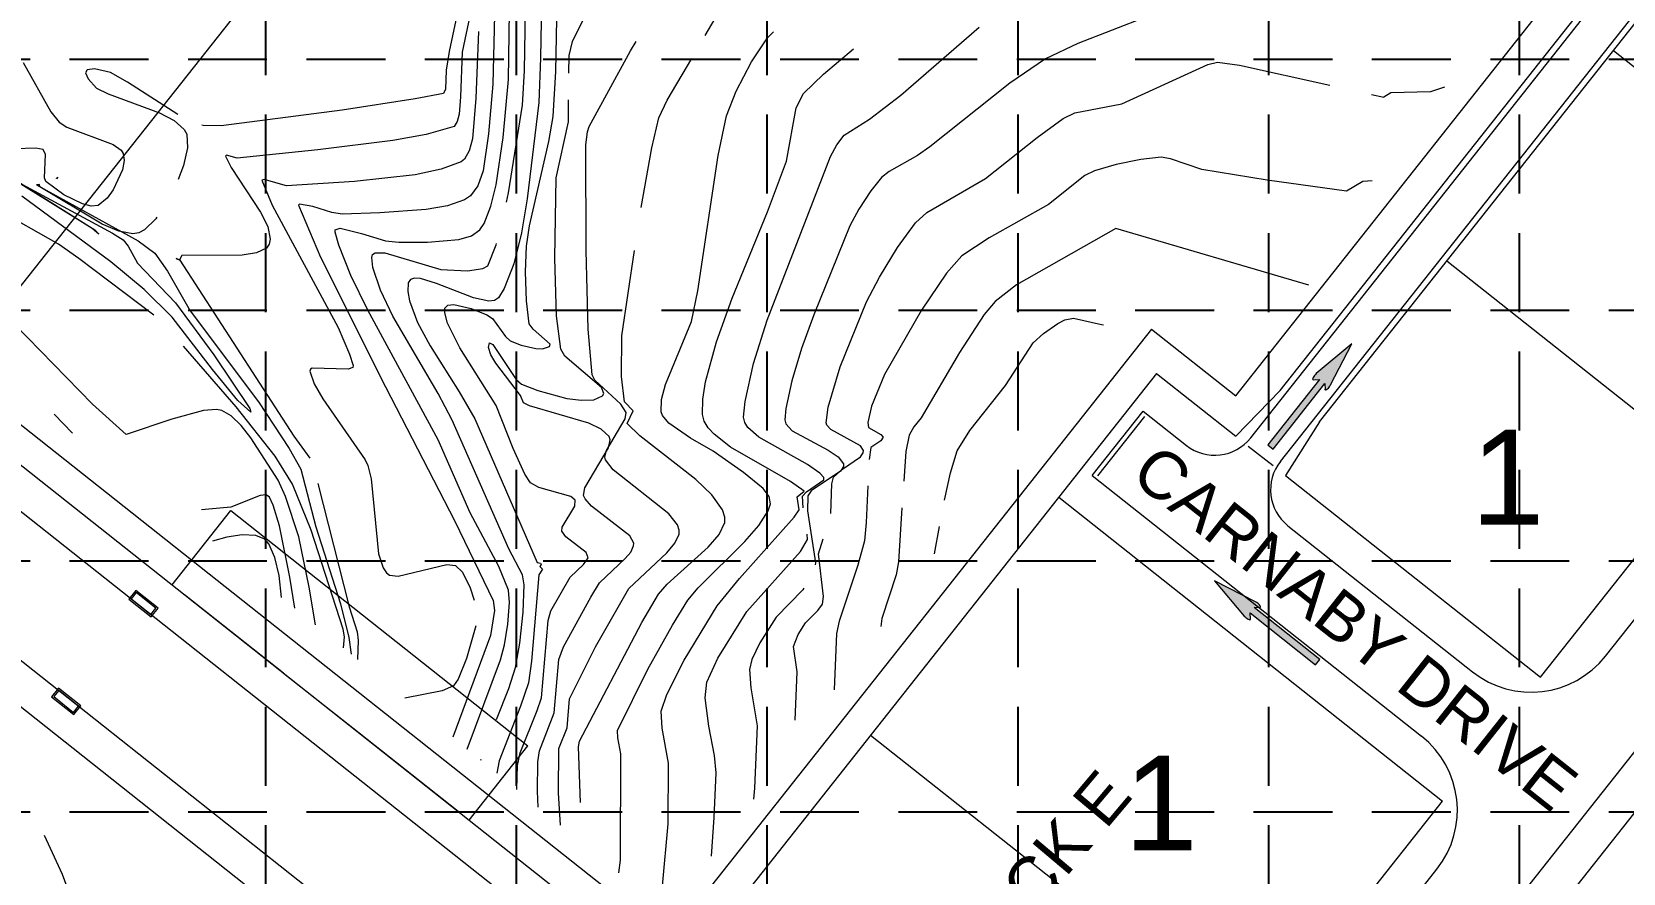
# Model space of a CAD drawing. Header units: inches. Extents: x 5726 to 10817, y 12055 to 15240.
# Drawn here: x 8198 to 8702, y 13866 to 14133 of the extents above; entities that cross this region are included whole.
import ezdxf
from ezdxf.enums import TextEntityAlignment as Align

# ---------------------------------------------------------------- set-up
doc = ezdxf.new("R2010")
doc.units = ezdxf.units.IN
doc.header["$LTSCALE"] = 100
doc.header["$MEASUREMENT"] = 0
doc.linetypes.add('HIDDEN', pattern=[0.375, 0.25, -0.125])
for name, color, linetype in [('10', 7, 'Continuous'), ('2', 7, 'Continuous'), ('20', 36, 'Continuous'), ('21', 36, 'Continuous'), ('27', 150, 'Continuous'), ('29', 150, 'Continuous'), ('30', 7, 'Continuous'), ('8', 7, 'Continuous'), ('BLOCK NUMBERS', 7, 'Continuous'), ('FLOW ARROWS', 7, 'Continuous'), ('GRID', 254, 'HIDDEN'), ('LOT NUMBERS', 7, 'Continuous'), ('STREET NAMES', 7, 'Continuous')]:
    doc.layers.add(name, color=color, linetype=linetype)
doc.styles.get("Standard").update_dxf_attribs({"font": 'ARIAL.TTF', "height": 25})

# ---------------------------------------------------------------- blocks, each defined once
blk = doc.blocks.new('block2')
at = {"layer": 'GRID'}
for p, q in [((8271.9, 15156.29), (8271.9, 12138.33)), ((8351.32, 15156.29), (8351.32, 12138.33)), ((8430.74, 15156.29), (8430.74, 12138.33)), ((8510.16, 15156.29), (8510.16, 12138.33)), ((8589.58, 15156.29), (8589.58, 12138.33)), ((8669, 15156.29), (8669, 12138.33)), ((5809.88, 14123.83), (10733.92, 14123.83)), ((5809.88, 14044.41), (10733.92, 14044.41)), ((5809.88, 13964.99), (10733.92, 13964.99)), ((5809.88, 13885.57), (10733.92, 13885.57))]:
    blk.add_line(p, q, dxfattribs=at)

msp = doc.modelspace()

# ---------------------------------------------------------------- hatches: boundary and pattern name
at = {"layer": 'FLOW ARROWS', "lineweight": 0}
h = msp.add_hatch(color=256, dxfattribs=at)
edge = h.paths.add_edge_path()
edge.add_line((8603.73, 14022.34), (8605.77, 14022.47))
edge.add_line((8605.77, 14022.47), (8589.34, 14001.73))
edge.add_line((8589.34, 14001.73), (8591.03, 14000.4))
edge.add_line((8591.03, 14000.4), (8607.45, 14021.13))
edge.add_line((8607.45, 14021.13), (8607.6, 14019.3))
edge.add_line((8607.6, 14019.3), (8607.6, 14019.3))
edge.add_ellipse((8608.53, 14020.27), major_axis=(-0.87, -1.1), ratio=0.285714, start_angle=342.8173, end_angle=484.7269)
edge.add_line((8609.28, 14020.7), (8609.28, 14020.69))
edge.add_line((8609.28, 14020.69), (8615.95, 14033.69))
edge.add_line((8615.95, 14033.69), (8604.75, 14024.3))
edge.add_line((8604.75, 14024.3), (8604.75, 14024.3))
edge.add_ellipse((8604.49, 14023.46), major_axis=(-0.87, -1.1), ratio=0.285714, start_angle=234.1685, end_angle=374.4967)
edge.add_line((8603.73, 14022.33), (8603.73, 14022.34))
h = msp.add_hatch(color=256, dxfattribs=at)
edge = h.paths.add_edge_path()
edge.add_line((8583.89, 13946.49), (8583.76, 13948.53))
edge.add_line((8583.76, 13948.53), (8604.5, 13932.1))
edge.add_line((8604.5, 13932.1), (8605.83, 13933.79))
edge.add_line((8605.83, 13933.79), (8585.1, 13950.22))
edge.add_line((8585.1, 13950.22), (8586.92, 13950.37))
edge.add_line((8586.92, 13950.37), (8586.93, 13950.37))
edge.add_ellipse((8585.95, 13951.29), major_axis=(1.1, -0.87), ratio=0.285714, start_angle=342.8173, end_angle=484.7269)
edge.add_line((8585.53, 13952.04), (8585.53, 13952.04))
edge.add_line((8585.53, 13952.04), (8572.54, 13958.72))
edge.add_line((8572.54, 13958.72), (8581.93, 13947.51))
edge.add_line((8581.93, 13947.51), (8581.93, 13947.51))
edge.add_ellipse((8582.77, 13947.26), major_axis=(1.1, -0.87), ratio=0.285714, start_angle=234.1685, end_angle=374.4967)
edge.add_line((8583.89, 13946.49), (8583.89, 13946.49))

# ---------------------------------------------------------------- linework, layer by layer
at = {"layer": '10', "color": 7, "lineweight": 0}
for p, q in [((8277.63, 13929.45), (8246.26, 13954.27)), ((8277.63, 13929.45), (8301.55, 13910.53)), ((8301.55, 13910.53), (8332.91, 13885.71))]:
    msp.add_line(p, q, dxfattribs=at)
for points in [[(8228.67, 13952.89), (8235.72, 13947.31), (8237.89, 13950.05), (8230.84, 13955.64)], [(8229.37, 13952.97), (8235.64, 13948.01), (8237.19, 13949.97), (8230.92, 13954.93)], [(8204.16, 13921.92), (8211.21, 13916.33), (8213.38, 13919.08), (8206.33, 13924.66)], [(8204.86, 13922), (8211.13, 13917.03), (8212.68, 13918.99), (8206.41, 13923.96)]]:
    msp.add_lwpolyline(points, close=True, dxfattribs=at)
at = {"layer": '2', "color": 7, "lineweight": 0}
for p, q in [((8579.21, 14017.27), (8993.4, 14540.72)), ((8552.55, 14038.37), (8399.9, 13845.45)), ((8552.55, 14038.37), (8579.21, 14017.27)), ((8172.99, 14025), (8399.9, 13845.45))]:
    msp.add_line(p, q, dxfattribs=at)
at = {"layer": '20', "color": 43, "lineweight": 0}
for p, q in [((8205.49, 14086.27), (8205.96, 14086.09)), ((8205.96, 14086.09), (8206.26, 14086.49)), ((8205.03, 14011.47), (8210.82, 14005.38))]:
    msp.add_line(p, q, dxfattribs=at)
for points in [[(8347.24, 14187.75), (8334.16, 14126.02), (8333.73, 14111.9), (8333.22, 14106.39), (8332.62, 14104.08), (8331.65, 14102.51), (8322.77, 14099.97), (8312.3, 14098.1), (8288.53, 14095.09), (8262.94, 14092.48), (8259.54, 14093.43), (8259.21, 14093.16), (8261.03, 14089.56), (8270.37, 14075.45), (8272.64, 14070.83), (8273.42, 14066.85), (8273.06, 14065.22), (8272.2, 14064.03), (8269.05, 14062.5), (8264.54, 14061.82), (8245.44, 14061.72), (8244.65, 14060.28), (8243.61, 14060.74), (8244.75, 14060.22), (8280.84, 14004.47), (8285.98, 13997.5)], [(8359.6, 14153.39), (8359.07, 14124.32), (8358.47, 14110.14), (8354.81, 14079.6), (8352.98, 14068.88), (8350.6, 14059.09), (8347.55, 14051.19), (8345.74, 14048.25), (8344.5, 14047.4), (8342.69, 14047.2), (8337.79, 14048.27), (8326.06, 14052.82), (8321.05, 14054.35), (8319.15, 14054.51), (8317.82, 14054.1), (8317.15, 14052.99), (8317.01, 14050.33), (8317.52, 14047.31), (8320.07, 14040.49), (8324.04, 14033.05), (8333.22, 14018.49), (8338.19, 14009.93), (8357.97, 13964.51), (8358.99, 13964.24), (8359.19, 13963.82), (8358.82, 13963.17), (8359.64, 13962.33), (8358.45, 13960.58), (8356.19, 13933.18), (8355.2, 13926.42), (8352.67, 13918.95), (8345.9, 13901.69), (8345.22, 13897.78), (8345.22, 13897.74)], [(8351.55, 13892.57), (8351.55, 13892.62), (8351.75, 13900.21), (8352.55, 13904.19), (8357.96, 13917.58), (8359.29, 13921.64), (8361.45, 13946.1), (8362.3, 13949.22), (8368.4, 13959.86), (8372.67, 13963.89), (8374.08, 13966), (8373.44, 13967.67), (8367.06, 13972.61), (8365.75, 13974.42), (8365.92, 13975.7), (8369.91, 13982.35), (8370.01, 13984.22), (8368.63, 13985.36), (8358.48, 13988.2), (8355.89, 13989.66), (8354.06, 13992.45), (8350.4, 14000.52), (8344.94, 14014.2), (8333.49, 14032.47), (8329.54, 14040.22), (8328.71, 14043.55), (8328.74, 14044.96), (8329.63, 14045.96), (8331.58, 14046.12), (8337.07, 14044.85), (8342.06, 14042.91), (8343.84, 14041.75), (8347.91, 14036.01), (8349.38, 14034.64), (8352.93, 14033.27), (8357.55, 14032.23), (8359.66, 14032.13), (8361.92, 14032.83), (8362.08, 14033.65), (8356.71, 14038.4), (8355.44, 14040.08), (8354.59, 14047.37), (8354.31, 14056.55), (8354.57, 14064.63), (8355.53, 14071.13), (8361.63, 14097.76), (8363.03, 14105.74), (8363.83, 14119.93), (8364.47, 14153.32)], [(8572.74, 14145.82), (8529.26, 14128.85), (8518.93, 14124), (8507.64, 14116.21), (8482.35, 14096.09), (8478.46, 14093.36), (8469.42, 14088.28), (8467.01, 14086.43), (8463.6, 14082.12), (8459.87, 14076.35), (8456.99, 14071.04), (8445.6, 14042.86), (8441.74, 14032.19), (8438.62, 14022.04), (8436.75, 14013.25), (8436.44, 14009.61), (8436.71, 14008.42), (8438.72, 14006.18), (8450.13, 14000.02), (8453.32, 13997.92), (8455.02, 13995.68), (8455.03, 13994.91), (8454, 13993.37), (8444.73, 13987.14), (8443.66, 13985.59), (8443.56, 13980.79), (8446.16, 13964.39), (8446.05, 13963.69)], [(8335.82, 13905.42), (8346.34, 13933.68), (8347.61, 13938.4), (8348.7, 13944.94), (8349.23, 13951.78), (8348.9, 13955.71), (8345.85, 13963.24), (8336.74, 13980.18), (8326.57, 14003.29), (8304.35, 14044.35), (8298.98, 14055.35), (8295.12, 14065), (8293.97, 14069.06), (8294.03, 14069.83), (8295.57, 14070.33), (8302.29, 14068.69), (8309.9, 14066.3), (8314.18, 14065.88), (8323.23, 14065.87), (8333.19, 14066.76), (8337.19, 14067.93), (8339.84, 14069.8), (8341.14, 14071.81), (8343.3, 14077.28), (8344.97, 14084.09), (8347.17, 14099.01), (8348.92, 14117.43), (8349.2, 14139)], [(8344.43, 14137.79), (8343.91, 14115.93), (8342.6, 14100.21), (8340.81, 14088.47), (8339.19, 14083.73), (8336.89, 14080.57), (8334.93, 14079.33), (8329.56, 14077.46), (8322.83, 14076.25), (8308.1, 14075.15), (8296.23, 14074.72), (8292.91, 14075.32), (8286.94, 14077.17), (8282.69, 14077.91), (8282.34, 14077.63), (8289.35, 14061.16), (8309.88, 14020.07), (8331.88, 13977.52), (8344.05, 13952.45), (8344.44, 13949.23), (8343.14, 13941.4), (8331.29, 13909.12)], [(8368.02, 14119.39), (8368.08, 14124.97), (8369.14, 14129.4), (8372.92, 14137.1)], [(8442.18, 13981.75), (8441.99, 13985.44), (8443.27, 13986.86), (8448.75, 13990.63), (8448.75, 13991.44), (8447.47, 13992.78), (8443.54, 13995.5), (8428.19, 14004.13), (8424.68, 14007.23), (8423.7, 14008.83), (8423.37, 14010.48), (8423.8, 14015.45), (8426.44, 14027.44), (8430.8, 14041.25), (8450.83, 14092.99), (8452.86, 14096.7), (8455.25, 14099.76), (8463.2, 14104.9), (8473.2, 14112.5), (8497.97, 14133.99)], [(8339.37, 14132.59), (8338.56, 14111.49), (8337.44, 14098.65), (8336.47, 14094.86), (8334.95, 14092.14), (8333.94, 14091.34), (8327.61, 14089.01), (8319.31, 14087.27), (8300.13, 14085.08), (8278.59, 14083.72), (8271.49, 14085.7), (8270.78, 14085.49), (8274.03, 14077.66), (8294.9, 14038.87), (8298.57, 14030.4), (8299.69, 14026.83), (8299.61, 14026.25), (8298.1, 14025.73), (8286.74, 14026.04), (8286.12, 14025.68), (8285.97, 14025.09), (8287.36, 14021.02), (8290.08, 14016.31), (8303.52, 13997.01), (8304.37, 13995.17), (8305.35, 13990.93), (8307.68, 13967.27), (8309.18, 13962.77), (8310.25, 13961.16), (8311.19, 13960.49), (8313.98, 13960.18), (8329.36, 13963.8), (8332.08, 13963.55), (8334.27, 13961.45), (8336.7, 13956.43), (8338.06, 13952.5)], [(8365.32, 13881.33), (8364.77, 13891.49), (8364.86, 13905.55), (8367.46, 13912.09), (8368.19, 13921.29), (8376.41, 13937.75), (8387.05, 13956.23), (8398.99, 13967.52), (8401.61, 13970.57), (8402.96, 13973.43), (8402.98, 13974.74), (8402.38, 13976.43), (8399.66, 13979.89), (8382.03, 13993.83), (8379.62, 13997.03), (8379.44, 13997.88), (8379.94, 13999.98), (8385.8, 14010), (8386.11, 14011.95), (8384.5, 14014.61), (8376.22, 14022.21), (8375.39, 14023.95), (8374.14, 14038.38), (8373.5, 14063.32), (8373.38, 14096.72), (8373.88, 14100.87), (8374.41, 14102.54), (8387.56, 14126.52), (8389.27, 14129.41)], [(8383.83, 13866.23), (8384.31, 13870.17), (8384.46, 13903.93), (8383.5, 13908.91), (8383.38, 13911.28), (8392.98, 13930.68), (8400.79, 13944.68), (8405.7, 13952.6), (8408.94, 13956.5), (8423.74, 13971.16), (8428.13, 13976.19), (8431.12, 13980.88), (8431.88, 13983.02), (8431.47, 13985.37), (8429.56, 13987.91), (8423.3, 13992.99), (8413.66, 13999.74), (8406.49, 14003.87), (8399.71, 14008.56), (8397.69, 14010.99), (8397.23, 14012.21), (8397.31, 14016.08), (8398.58, 14020.83), (8406.84, 14040.8), (8408.82, 14050.49), (8415.28, 14093.34), (8417.91, 14105.91), (8420.99, 14113.69), (8425.85, 14122.96), (8430.95, 14130.59), (8432.85, 14132.49)], [(8397.67, 13862.07), (8399.42, 13881.75), (8399.58, 13900.9), (8397.56, 13912.03), (8397.23, 13917.39), (8399.08, 13922.67), (8404.56, 13933.56), (8415.02, 13950.79), (8422.05, 13959.37), (8439.36, 13978.88), (8440.91, 13981.19), (8440.32, 13985.29), (8442.54, 13987.1), (8438.18, 13990.17), (8419.24, 14001.02), (8414, 14005.08), (8412.09, 14007.15), (8410.82, 14009.24), (8410.3, 14011.34), (8410.46, 14016.16), (8411.33, 14021.69), (8414.77, 14034.32), (8419.77, 14048.2), (8430.96, 14075.52), (8436.98, 14091.53), (8439.97, 14108.48), (8442.34, 14113), (8448.68, 14119.08), (8458.21, 14127.1)], [(8195.13, 14122.76), (8203.96, 14107.15), (8206.57, 14103.86), (8208.99, 14102.37), (8223.71, 14096.78), (8226.17, 14094.99), (8226.88, 14093.96), (8227.19, 14091.75), (8226.63, 14088.85), (8223.72, 14082.51), (8221.79, 14079.83), (8218.89, 14077.49), (8216.72, 14077.34), (8214, 14078.02), (8208, 14080.94), (8202.33, 14085.14), (8201.87, 14086.27), (8202.27, 14093.69), (8201.48, 14095.2), (8199.22, 14095.65), (8192.49, 14095.48)], [(8358.33, 13887.05), (8358.11, 13892.05), (8358.18, 13901.36), (8358.68, 13904.88), (8363.37, 13916.87), (8364.78, 13933.71), (8366.32, 13937.77), (8374.91, 13953.52), (8377.73, 13958.04), (8385.83, 13965.7), (8387.61, 13967.78), (8388.52, 13969.72), (8388.54, 13970.6), (8387.3, 13972.89), (8375.17, 13982.29), (8373.16, 13984.59), (8372.68, 13985.72), (8373.01, 13988.16), (8380.59, 14000.79), (8381.13, 14003.34), (8380.79, 14004.35), (8378.26, 14006.65), (8374.32, 14008.55), (8355.5, 14014.06), (8353.62, 14015), (8352.72, 14017.38), (8344.88, 14027.64), (8343.32, 14030.22), (8342.57, 14032.54), (8342.89, 14034.07), (8343.93, 14033.51), (8351.31, 14022.44), (8353.05, 14020.91), (8358.16, 14018.93), (8367.41, 14016.44), (8371.99, 14015.83), (8375.89, 14016.01), (8378.65, 14017.22), (8379.1, 14017.98), (8378.35, 14019.91), (8366.77, 14029.8), (8365.41, 14032.02), (8364.12, 14042.56), (8363.54, 14060.89), (8364.02, 14086.31), (8367.88, 14103.96), (8367.94, 14110.99)], [(8192.25, 14085.7), (8217.84, 14069.86), (8219.17, 14068.46), (8217.05, 14070.25), (8184.34, 14090.68)], [(8614.28, 14082.04), (8589.19, 14085.55), (8568.49, 14088.96), (8558.59, 14092.33), (8555.58, 14092.82), (8549.2, 14092.1), (8541.33, 14090.46), (8534.54, 14088.49), (8531.48, 14087), (8519.87, 14077.8), (8501.13, 14067.3), (8492.46, 14061.55), (8487.6, 14056.13), (8479.71, 14044.35), (8467.96, 14024.02), (8463.89, 14013.96), (8462.66, 14008.85), (8462.88, 14007.25), (8466.8, 14005.05), (8467.55, 14004.15), (8466.77, 14003.05), (8463.68, 14000.89), (8463.15, 13997.13)], [(8190.8, 14086.42), (8223.48, 14068.78), (8226.86, 14066.6), (8228.42, 14064.6), (8231.39, 14059.3), (8243.37, 14046.65), (8255.6, 14030.23), (8266.97, 14013.27), (8267.26, 14012.04), (8263.13, 14015.76), (8255.14, 14025.57), (8242.38, 14042.2), (8233.47, 14050.93), (8222.88, 14059.65), (8194.79, 14080.51)], [(8622.48, 14085.3), (8619.49, 14085.09), (8614.28, 14082.04)], [(8602.43, 14052.26), (8541.24, 14070.23), (8509.83, 14052.36), (8503.05, 14047.15), (8499.54, 14043), (8491.69, 14030.93), (8479.59, 14010.33), (8477.3, 14007.43), (8475.82, 14004.75), (8474.71, 13999.67), (8474.08, 13990.18)], [(8287.71, 13944.69), (8285.77, 13956.66), (8282.45, 13972.63), (8278.27, 13985.38), (8275.9, 13990.54), (8267.32, 14003.99), (8264.21, 14007.88), (8261.09, 14010.91), (8258.12, 14012.62), (8256.45, 14012.92), (8252.29, 14012.64), (8242.2, 14009.81), (8227.83, 14005.05), (8217.08, 14014.65), (8184.06, 14048.37)], [(8486.97, 13984.16), (8488.85, 13992.91), (8491, 13999.8), (8495.02, 14006.3), (8506.31, 14020.51), (8515.06, 14034.05), (8518.37, 14036.97), (8522.83, 14040.15), (8525.05, 14041.3), (8527.86, 14041.85), (8536.73, 14039.87), (8537.35, 14039.68)], [(8288.46, 13989.5), (8298.39, 13950.44), (8300.92, 13942.52), (8301.25, 13939.78), (8301.07, 13933.78)], [(8462.75, 13988.74), (8462.21, 13977.16), (8461.59, 13971.32), (8459.51, 13963.64), (8453.62, 13945.87), (8452.82, 13942.02), (8452.07, 13924.19)], [(8281.19, 13950.01), (8279.61, 13959.84), (8276.38, 13976.12), (8274.36, 13982.62), (8273.23, 13985.14), (8272.12, 13985.85), (8270.26, 13985.65), (8260.96, 13981.97), (8251.66, 13981.1)], [(8473.51, 13981.8), (8472.36, 13964.67), (8471.66, 13960.61), (8467.16, 13946.78), (8466.86, 13944.22)], [(8277, 13953.43), (8276.22, 13960.41), (8274.9, 13966.03), (8272.96, 13970.35), (8271.7, 13971.83), (8268.82, 13973.02), (8264.57, 13973.2), (8259.66, 13972.53), (8255.16, 13971.26)], [(8413.16, 13871.5), (8414.06, 13883.72), (8414.71, 13897.86), (8414.12, 13903.33), (8412.38, 13912.7), (8411.19, 13921.66), (8411.75, 13926.56), (8415.18, 13934.21), (8424.35, 13948.97), (8441.4, 13967.99), (8443.59, 13971.81), (8443.47, 13973.47)], [(8483.84, 13967.22), (8485.38, 13975.91)], [(8442.47, 13956.37), (8442.08, 13955.85), (8433.67, 13947.16), (8428.49, 13939), (8425.92, 13933.8), (8425.18, 13930.63), (8425.68, 13924.77), (8427.63, 13912.74), (8426.8, 13893.01), (8426.5, 13889.56)], [(8338.51, 13944.39), (8335.61, 13934.06), (8332.99, 13927.52), (8331.45, 13925.39), (8327.89, 13923.79), (8316.1, 13921.51)], [(8201.84, 13878.13), (8207.54, 13865.81), (8210.47, 13857.75), (8211.35, 13854.38), (8212.28, 13846.83), (8212.55, 13837.3), (8211.82, 13815.78), (8210.27, 13791.17), (8207.51, 13775.69), (8206.72, 13773.31), (8202.27, 13766.13), (8201.8, 13766.32)]]:
    msp.add_lwpolyline(points, dxfattribs=at)
at = {"layer": '21', "color": 43, "lineweight": 0}
for p, q in [((8330.11, 14126.27), (8329.17, 14120.34)), ((8622.21, 14112.68), (8626.13, 14111.81))]:
    msp.add_line(p, q, dxfattribs=at)
for points in [[(8348.22, 14078.55), (8348.93, 14081.52), (8353.35, 14109.28), (8353.97, 14120.21), (8354.38, 14145.95), (8354.92, 14150.67), (8358.75, 14167.84), (8357.63, 14181.63), (8358.37, 14183.71), (8363.5, 14189.47), (8396.35, 14220.9), (8399, 14223.98), (8402.44, 14230.97), (8403.73, 14232.85), (8407.45, 14235.81), (8419.05, 14243.54), (8420.8, 14244.3), (8433.56, 14237.47), (8436.87, 14236.1), (8439.7, 14235.68), (8440.85, 14235.95), (8442.2, 14237.42), (8442.79, 14239.69)], [(8344.35, 14193.35), (8330.11, 14126.27)], [(8411.21, 14131.33), (8416.8, 14140.86)], [(8390.93, 14076.92), (8394.32, 14095.79), (8396.5, 14105.32), (8399.17, 14110.84), (8406.95, 14124.09)], [(8244.19, 14106.31), (8228.2, 14116.55), (8222.86, 14119.61), (8217.73, 14120.78), (8215.41, 14120.44), (8214.88, 14119.52), (8215.71, 14117.58), (8218.37, 14114.67), (8222.1, 14112.87), (8238.3, 14106.88), (8243, 14104.43), (8246.16, 14101.63), (8246.95, 14100.07), (8247.16, 14095.75), (8245.97, 14090.21), (8244.28, 14085.72)], [(8329.17, 14120.34), (8328.88, 14114.4), (8328.29, 14113.01), (8319.32, 14111.24), (8296.18, 14107.71), (8257.87, 14102.79), (8252.22, 14102.82), (8251.77, 14102.91)], [(8450.93, 13980.01), (8451.32, 13989.34), (8451.86, 13991.54), (8454.64, 13994), (8460.33, 13997.93), (8461.22, 13999.25), (8461.28, 13999.91), (8460.38, 14001.37), (8451.02, 14006.58), (8449.69, 14007.99), (8449.51, 14008.74), (8450.16, 14013.71), (8453.91, 14026.48), (8462.25, 14047.01), (8466.37, 14054.81), (8472.14, 14064.18), (8477.82, 14071.99), (8481.36, 14075.28), (8499.98, 14086.1), (8516.38, 14099.05), (8524.6, 14105.06), (8528.23, 14106.81), (8543.16, 14109.69), (8570.39, 14122.17), (8573.41, 14122.93), (8580.44, 14121.93), (8609.08, 14115.59)], [(8645.33, 14114.99), (8640.91, 14113.47), (8628.35, 14113.21), (8626.13, 14111.81)], [(8236.51, 14042.84), (8212.84, 14060.78), (8206.31, 14065.3), (8166.75, 14087.68)], [(8237.54, 14073.8), (8237.17, 14073.27), (8233.57, 14069.82), (8231.82, 14068.89), (8229.95, 14068.56), (8225.42, 14069.34), (8220.18, 14071.58), (8200.47, 14083.38), (8200.34, 14084.13), (8199.36, 14084.01), (8231.6, 14066.34), (8236.83, 14062.44), (8240.83, 14056.74), (8248.02, 14044.18), (8269.75, 14015.35), (8279.43, 14000.54), (8283.11, 13993.98), (8287.82, 13975.78), (8295.65, 13951.34), (8298.32, 13940.76), (8299.07, 13935.42)], [(8345.1, 13914.72), (8348.97, 13924.59), (8351.12, 13931.19), (8352.48, 13938.95), (8353.52, 13948.73), (8353.83, 13957.36), (8353.34, 13960.6), (8348.98, 13968.77), (8331, 14009.53), (8326.64, 14017.98), (8312.28, 14042.44), (8308.32, 14050.66), (8305.94, 14057.93), (8305.56, 14061.03), (8305.84, 14062.02), (8306.68, 14062.57), (8309.71, 14062.56), (8327.43, 14057.24), (8335.85, 14056.85), (8340.75, 14057.55), (8342.34, 14058.42), (8345.01, 14065.03), (8345.11, 14065.47)], [(8371.73, 13888.48), (8371.08, 13906.07), (8371.35, 13907.92), (8391.07, 13945.52), (8396.38, 13954.42), (8399.12, 13957.57), (8412.15, 13969.33), (8415.62, 13973.37), (8417.4, 13977.15), (8417.43, 13978.88), (8416.67, 13981.13), (8413.32, 13985.87), (8408.21, 13990.76), (8390.51, 14004.6), (8386.45, 14008.54), (8388.37, 14012.52), (8385.6, 14015.4), (8384.72, 14023.33), (8384.8, 14036.2), (8388.81, 14063.3)], [(8296.63, 13937.41), (8296.95, 13940.97), (8296.54, 13943.34), (8286.33, 13974.7), (8280.52, 13989.29), (8274.98, 13998.15), (8262.6, 14013.76), (8245.98, 14033)], [(8439.67, 13914.57), (8440.27, 13929.84), (8439.17, 13937.9), (8440.66, 13941.67), (8443, 13945.35), (8446.84, 13949.25), (8448.37, 13951.31), (8448.62, 13953.68), (8447.07, 13967.17), (8448.59, 13971.96)], [(8340.15, 13901.88), (8340.24, 13902.18)]]:
    msp.add_lwpolyline(points, dxfattribs=at)
at = {"layer": '27', "color": 7, "lineweight": 0}
for p, q in [((8166.78, 14017.16), (8746.02, 14749.21)), ((8605.8, 14008.98), (9007.58, 14516.75)), ((8675.74, 13928.14), (9102.33, 14467.28)), ((8593.33, 13743.41), (9141.54, 14436.25)), ((8554.18, 14024.32), (8401.54, 13831.41)), ((8554.18, 14024.32), (8579.28, 14004.46)), ((8593.26, 14018.91), (8579.28, 14004.46)), ((8166.78, 14017.16), (8713.21, 13584.79)), ((8605.8, 14008.98), (8594.96, 13992.05)), ((8594.96, 13992.05), (8675.74, 13928.14)), ((8523.16, 13985.11), (8644.71, 13888.93)), ((8129.55, 13970.11), (8675.98, 13537.74)), ((8585.14, 13813.65), (8644.71, 13888.93))]:
    msp.add_line(p, q, dxfattribs=at)
msp.add_lwpolyline([(8593.26, 14018.91), (8995.03, 14526.68), (9005.88, 14543.6)], dxfattribs=at)
at = {"layer": '29', "color": 7, "lineweight": 0}
for p, q in [((8698.88, 14126.61), (8781.22, 14061.45)), ((8646.14, 14059.95), (8728.48, 13994.8)), ((8463.59, 13909.83), (8585.14, 13813.65))]:
    msp.add_line(p, q, dxfattribs=at)
at = {"layer": '30', "color": 7, "lineweight": 0}
for p, q in [((8242.34, 13957.38), (8260.95, 13980.9)), ((8260.95, 13980.9), (8355.06, 13906.44)), ((8336.44, 13882.91), (8355.06, 13906.44))]:
    msp.add_line(p, q, dxfattribs=at)
at = {"layer": '8', "color": 7, "linetype": 'Continuous', "lineweight": 0}
for p, q in [((8583.97, 14003.94), (9007.46, 14539.16)), ((8593.38, 13996.5), (9016.87, 14531.71)), ((8696.32, 13934.81), (9100.57, 14445.72)), ((8593.45, 13762.9), (9120.96, 14429.58)), ((8533.74, 13992.04), (8549.88, 14012.43)), ((8549.88, 14012.43), (8563.6, 14001.57)), ((8159.21, 14008.48), (8718.28, 13566.12)), ((8533.74, 13992.04), (8638.04, 13909.51)), ((8136.25, 13979.47), (8683.12, 13546.76)), ((8595.75, 13976.13), (8654.17, 13929.9)), ((8600.42, 13813.62), (8642.95, 13867.37))]:
    msp.add_line(p, q, dxfattribs=at)
at = {"layer": '8', "color": 7, "linetype": 'HIDDEN', "lineweight": 0}
msp.add_line((8535.54, 13991.89), (8550.43, 14010.71), dxfattribs=at)
at = {"layer": '8', "color": 7, "linetype": 'Continuous', "lineweight": 0}
for centre, radius, start, end in [((8572.6, 14012.94), 14.5, 231.6469, 321.6469), ((8604.75, 13987.5), 14.5, 141.6469, 231.6469), ((8672.79, 13953.43), 30, 231.6469, 321.6469), ((8619.43, 13885.98), 30, 321.6469, 51.6469)]:
    msp.add_arc(centre, radius, start, end, dxfattribs=at)
at = {"layer": 'FLOW ARROWS', "lineweight": 0}
for p, q in [((8615.95, 14033.69), (8604.75, 14024.3)), ((8609.28, 14020.69), (8615.95, 14033.69)), ((8605.77, 14022.47), (8589.34, 14001.73)), ((8603.73, 14022.34), (8605.77, 14022.47)), ((8603.73, 14022.33), (8603.73, 14022.34)), ((8603.73, 14022.34), (8603.73, 14022.34)), ((8604.75, 14024.3), (8604.75, 14024.3)), ((8591.03, 14000.4), (8607.45, 14021.13)), ((8607.45, 14021.13), (8607.6, 14019.3)), ((8607.6, 14019.3), (8607.6, 14019.3)), ((8609.28, 14020.7), (8609.28, 14020.69)), ((8583.2, 14001.36), (8591.04, 13995.16)), ((8589.34, 14001.73), (8591.03, 14000.4)), ((8585.53, 13952.04), (8572.54, 13958.72)), ((8572.54, 13958.72), (8581.93, 13947.51)), ((8585.53, 13952.04), (8585.53, 13952.04)), ((8581.93, 13947.51), (8581.93, 13947.51)), ((8583.89, 13946.49), (8583.76, 13948.53)), ((8583.76, 13948.53), (8604.5, 13932.1)), ((8585.1, 13950.22), (8586.92, 13950.37)), ((8605.83, 13933.79), (8585.1, 13950.22)), ((8586.92, 13950.37), (8586.93, 13950.37)), ((8583.89, 13946.49), (8583.89, 13946.49)), ((8583.89, 13946.49), (8583.89, 13946.49)), ((8604.5, 13932.1), (8605.83, 13933.79))]:
    msp.add_line(p, q, dxfattribs=at)
for centre, major_axis, start_param, end_param in [((8604.49, 14023.46), (-0.87, -1.1), 4.087011, 6.536201), ((8608.53, 14020.27), (-0.87, -1.1), 5.983291, 8.460081), ((8585.95, 13951.29), (1.1, -0.87), 5.983291, 8.460081), ((8582.77, 13947.26), (1.1, -0.87), 4.087011, 6.536201)]:
    msp.add_ellipse(centre, major_axis=major_axis, ratio=0.285714, start_param=start_param, end_param=end_param, dxfattribs=at)
for p in [(8607.6, 14019.3), (8586.92, 13950.37)]:
    msp.add_point(p, dxfattribs=at)

# ---------------------------------------------------------------- block references
at = {"layer": 'GRID', "color": 84}
msp.add_blockref('block2', (0, 0), dxfattribs=at)

# ---------------------------------------------------------------- texts
at = {"layer": 'BLOCK NUMBERS', "color": 7, "lineweight": 0}
msp.add_text('BLOCK E', height=15, rotation=49.9152, dxfattribs=at).set_placement((8512.04, 13860.4), align=Align.MIDDLE)
at = {"layer": 'LOT NUMBERS', "color": 7, "lineweight": 0}
for p in [(8665.4, 13991.5), (8555.52, 13888.33)]:
    msp.add_text('1', height=30, dxfattribs=at).set_placement(p, align=Align.MIDDLE)
at = {"layer": 'STREET NAMES', "color": 7, "lineweight": 0}
msp.add_text('CARNABY DRIVE', height=15, rotation=321.6469, dxfattribs=at).set_placement((8612.42, 13938), align=Align.CENTER)

doc.saveas('drawing.dxf')
